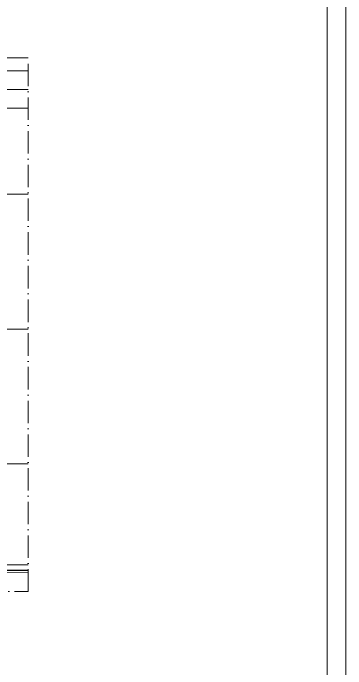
# Model space of a CAD drawing. Extents: x -1107188 to -523840, y 39692 to 514392.
# Drawn here: x -1032077 to -1023188, y 407525 to 425042 of the extents above; entities that cross this region are included whole.
import ezdxf
from ezdxf.enums import TextEntityAlignment as Align

# ---------------------------------------------------------------- set-up
doc = ezdxf.new("R2010")
doc.units = 0
doc.linetypes.add('ACAD_ISO10W100', pattern=[18, 12, -3, 0, -3])
doc.layers.get('0').update_dxf_attribs({"color": 255, "linetype": 'CONTINUOUS'})
doc.layers.add('00-KICH THUOC', color=6, linetype='CONTINUOUS', lineweight=9)
doc.layers.add('TRUC', color=24, linetype='CONTINUOUS', lineweight=0)
doc.layers.add('TUONG', color=131, linetype='CONTINUOUS')
doc.styles.add('SO BV', font='', dxfattribs={"height": 200})
doc.styles.add('TEN BV', font='', dxfattribs={"height": 350})
doc.styles.get('SO BV').set_extended_font_data('VNI-Helve-Condense')
doc.styles.get('TEN BV').set_extended_font_data('VNI-Helve-Condense', bold=True)

# ---------------------------------------------------------------- blocks, each defined once
blk = doc.blocks.new('KHUNGTEN')
at = {"color": 3, "linetype": 'Continuous'}
for points in [[(-593653, 217892), (-593653, 277292), (-509653, 277292), (-509653, 217892), (-593653, 217892)], [(-593153, 218392), (-593153, 276792), (-510153, 276792), (-510153, 218392)]]:
    blk.add_lwpolyline(points, close=True, dxfattribs=at)
at = {"style": 'TEN BV'}
for tag, p in [('TEB_BV', (-518299, 222628)), ('LOAI_BV', (-511918, 220684)), ('TL', (-512164, 219751))]:
    blk.add_attdef(tag, p, '', height=350, dxfattribs=at)
at = {"style": 'SO BV'}
for tag, p in [('SOBV', (-510673, 221020)), ('TONGSOBV', (-510673, 220591))]:
    blk.add_attdef(tag, text='', height=200, dxfattribs=at).set_placement(p, align=Align.CENTER)

msp = doc.modelspace()

# ---------------------------------------------------------------- linework, layer by layer
at = {"layer": 'TRUC', "linetype": 'ACAD_ISO10W100', "ltscale": 50}
for p, q in [((-1031673.724, 423501.638), (-1052743.068, 423501.638)), ((-1031673.724, 423001.638), (-1052743.068, 423001.638)), ((-1031673.724, 422501.638), (-1052743.068, 422501.638)), ((-1031673.724, 420201.638), (-1052743.068, 420201.638)), ((-1031673.724, 416601.638), (-1052743.068, 416601.638)), ((-1031673.724, 413001.638), (-1052743.068, 413001.638)), ((-1031673.724, 410301.638), (-1052743.068, 410301.638))]:
    msp.add_line(p, q, dxfattribs=at)
msp.add_lwpolyline([(-1031673.724, 423845.819), (-1052743.068, 423845.819), (-1052743.068, 409588.761), (-1031673.724, 409588.761)], close=True, dxfattribs=at)
at = {"layer": 'TUONG'}
msp.add_line((-1031673.724, 410151.638), (-1052743.068, 410151.638), dxfattribs=at)
at = {"layer": 'TUONG', "const_width": 20}
msp.add_lwpolyline([(-1031673.724, 410101.638), (-1052743.068, 410101.638)], dxfattribs=at)

# ---------------------------------------------------------------- block references
at = {"layer": '00-KICH THUOC'}
msp.add_blockref('KHUNGTEN', (-513535.14, 177700), dxfattribs=at)

doc.saveas('drawing.dxf')
